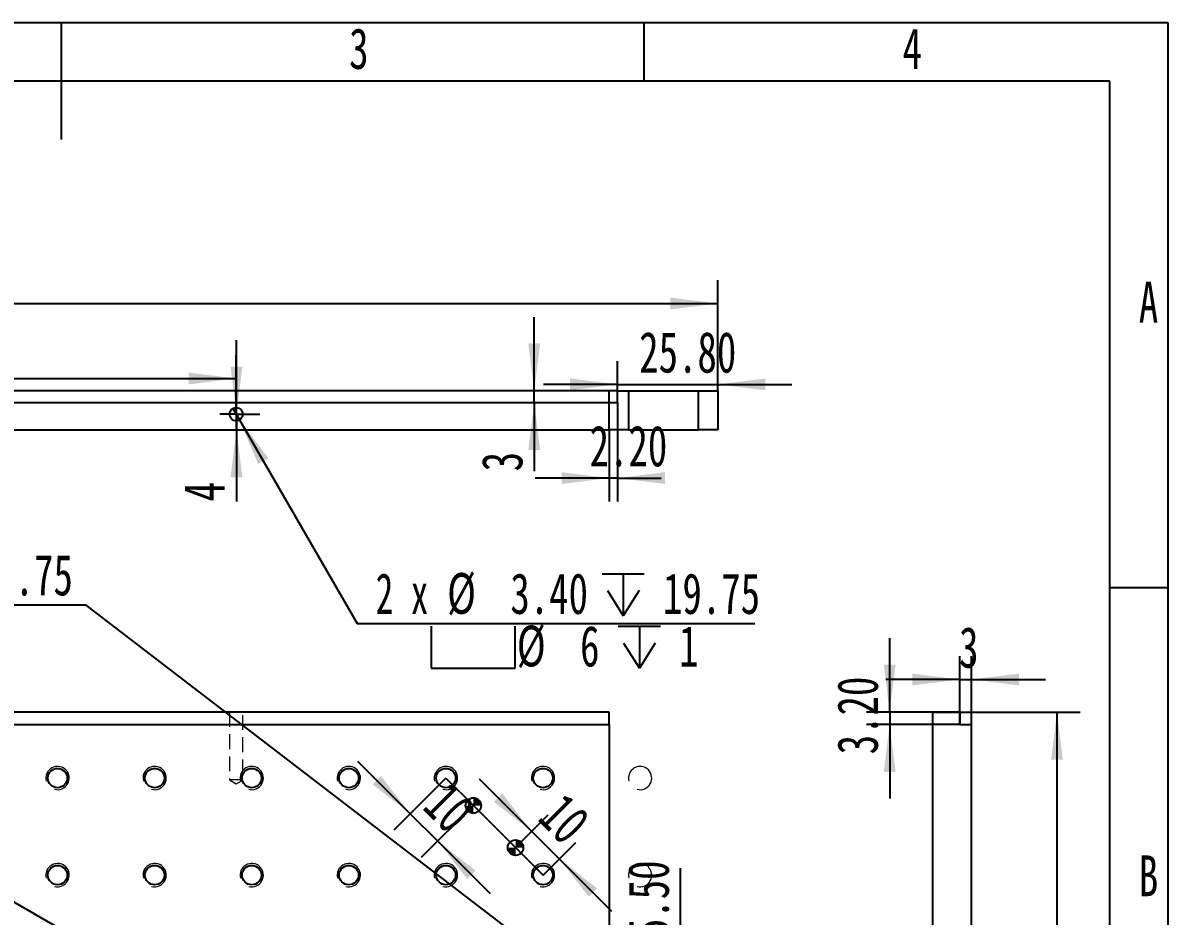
# Model space of a CAD drawing. Header units: millimetres. Extents: x 0 to 210, y 0 to 297.
# Drawn here: x 111.7 to 210, y 220.3 to 297 of the extents above; entities that cross this region are included whole.
import ezdxf

# ---------------------------------------------------------------- set-up
doc = ezdxf.new("R2010")
doc.units = ezdxf.units.MM
doc.linetypes.add('HIDDEN', pattern=[1.905, 1.27, -0.635])
doc.layers.add('图框', color=7, linetype='Continuous')
doc.layers.add('图纸格式', color=7, linetype='Continuous')
doc.styles.add('SLDTEXTSTYLE0', font='TXT', dxfattribs={"width": 0.7, "bigfont": 'bigfont'})
doc.styles.add('SLDTEXTSTYLE5', font='TXT', dxfattribs={"width": 0.7})
doc.styles.add('SLDTEXTSTYLE8', font='TXT', dxfattribs={"width": 0.633333})
doc.dimstyles.new('SLDDIMSTYLE0', dxfattribs={"dimtxt": 3.5, "dimasz": 4.08, "dimexe": 0, "dimexo": 0.0625, "dimgap": 0.875, "dimtad": 2, "dimlfac": 3, "dimrnd": 1e-09, "dimzin": 12, "dimdsep": 46, "dimtxsty": 'SLDTEXTSTYLE5', "dimsah": 1, "dimcen": 0.09, "dimadec": 0, "dimazin": 3, "dimtfac": 1, "dimtmove": 0, "dimatfit": 0, "dimfxl": 0, "dimfrac": 2, "dimtolj": 1, "dimtzin": 12, "dimarcsym": 0})
doc.dimstyles.new('SLDDIMSTYLE1', dxfattribs={"dimtxt": 3.5, "dimasz": 4.08, "dimexe": 0, "dimexo": 0.0625, "dimgap": 0.875, "dimtad": 2, "dimlfac": 3, "dimrnd": 1e-09, "dimzin": 12, "dimdsep": 46, "dimtxsty": 'SLDTEXTSTYLE5', "dimsah": 1, "dimcen": 0.09, "dimadec": 0, "dimazin": 3, "dimtfac": 1, "dimtofl": 0, "dimtmove": 0, "dimatfit": 3, "dimfxl": 0, "dimfrac": 2, "dimtolj": 1, "dimtzin": 12, "dimarcsym": 0})
doc.dimstyles.new('SLDDIMSTYLE3', dxfattribs={"dimtxt": 3.5, "dimasz": 4.08, "dimexe": 0, "dimexo": 0.0625, "dimgap": 0.875, "dimtad": 2, "dimlfac": 3, "dimrnd": 1e-09, "dimzin": 4, "dimdsep": 46, "dimtxsty": 'SLDTEXTSTYLE5', "dimsah": 1, "dimcen": 0.09, "dimadec": 0, "dimazin": 1, "dimtfac": 1, "dimtmove": 0, "dimatfit": 0, "dimfxl": 0, "dimfrac": 2, "dimtolj": 1, "dimtzin": 12, "dimarcsym": 0})
doc.dimstyles.new('SLDDIMSTYLE5', dxfattribs={"dimtxt": 3.5, "dimasz": 4.08, "dimexe": 0, "dimexo": 0.0625, "dimgap": 0.875, "dimtad": 0, "dimtih": 1, "dimtoh": 1, "dimlfac": 3, "dimrnd": 1e-09, "dimzin": 4, "dimdsep": 46, "dimtxsty": 'SLDTEXTSTYLE5', "dimblk1": 'NONE', "dimsah": 1, "dimcen": 0, "dimadec": 0, "dimazin": 1, "dimtfac": 1, "dimtmove": 0, "dimatfit": 3, "dimldrblk": 'NONE', "dimfxl": 0, "dimfrac": 2, "dimtolj": 1, "dimtzin": 12, "dimarcsym": 0})
doc.dimstyles.new('SLDDIMSTYLE6', dxfattribs={"dimtxt": 3.5, "dimasz": 4.08, "dimexe": 0, "dimexo": 0.0625, "dimgap": 0.875, "dimtad": 0, "dimtih": 1, "dimtoh": 1, "dimdec": 6, "dimlfac": 3, "dimrnd": 1e-09, "dimzin": 12, "dimdsep": 46, "dimtxsty": 'SLDTEXTSTYLE5', "dimblk1": 'NONE', "dimsah": 1, "dimcen": 0, "dimadec": 0, "dimazin": 3, "dimtfac": 1, "dimtmove": 0, "dimatfit": 3, "dimldrblk": 'NONE', "dimfxl": 0, "dimfrac": 2, "dimtolj": 1, "dimtzin": 12, "dimarcsym": 0})

# ---------------------------------------------------------------- blocks, each defined once
blk = doc.blocks.new('_D_4')
at = {"layer": '图纸格式'}
for p, q in [((144.958, 229.103), (140.468, 233.593)), ((148.019, 232.164), (143.544, 227.689)), ((144.958, 229.103), (147.315, 226.746)), ((150.376, 229.807), (145.901, 225.332)), ((147.315, 226.746), (151.805, 222.256))]:
    blk.add_line(p, q, dxfattribs=at)
for points in [[(144.958, 229.103), (142.432, 232.347), (141.714, 231.629)], [(147.315, 226.746), (149.841, 223.502), (150.559, 224.22)]]:
    blk.add_solid(points, dxfattribs=at)
at = {"layer": '图纸格式', "insert": (148.376, 232.065), "char_height": 3.5, "attachment_point": 1, "rotation": 315, "style": 'SLDTEXTSTYLE5'}
blk.add_mtext('10', dxfattribs=at)
blk = doc.blocks.new('_D_5')
at = {"layer": '图纸格式'}
for p, q in [((155.389, 227.582), (150.899, 232.072)), ((153.995, 226.188), (156.803, 228.996)), ((155.389, 227.582), (157.746, 225.225)), ((156.352, 223.831), (159.16, 226.639)), ((157.746, 225.225), (162.236, 220.735))]:
    blk.add_line(p, q, dxfattribs=at)
for points in [[(155.389, 227.582), (152.863, 230.826), (152.145, 230.108)], [(157.746, 225.225), (160.272, 221.981), (160.99, 222.699)]]:
    blk.add_solid(points, dxfattribs=at)
at = {"layer": '图纸格式', "insert": (158.257, 231.095), "char_height": 3.5, "attachment_point": 1, "rotation": 315, "style": 'SLDTEXTSTYLE5'}
blk.add_mtext('10', dxfattribs=at)
blk = doc.blocks.new('_D_15')
at = {"layer": '图纸格式'}
for p, q in [((168.165, 213.164), (168.165, 224.427)), ((168.165, 207.997), (168.165, 213.164)), ((168.019, 207.997), (170.165, 207.997)), ((168.165, 207.997), (168.165, 201.647))]:
    blk.add_line(p, q, dxfattribs=at)
for points in [[(168.165, 213.164), (168.673, 217.244), (167.657, 217.244)], [(168.165, 207.997), (167.657, 203.917), (168.673, 203.917)]]:
    blk.add_solid(points, dxfattribs=at)
at = {"layer": '图纸格式', "insert": (163.653, 216.751), "char_height": 3.5, "attachment_point": 1, "rotation": 90, "style": 'SLDTEXTSTYLE5'}
blk.add_mtext('15.50', dxfattribs=at)
blk = doc.blocks.new('SW_SYMBOL_HOLE_SPOT')
at = {"layer": '图纸格式', "color": 0}
for p, q in [((0, 875), (0, 75)), ((1600, 75), (1600, 875)), ((0, 75), (1600, 75))]:
    blk.add_line(p, q, dxfattribs=at)
blk = doc.blocks.new('SW_SYMBOL_HOLE_DEPTH')
at = {"layer": '图纸格式', "color": 0}
for p, q in [((0, 875), (800, 875)), ((400, 875), (400, 75)), ((100, 555), (400, 75)), ((700, 555), (400, 75))]:
    blk.add_line(p, q, dxfattribs=at)
blk = doc.blocks.new('_D_20')
at = {"layer": '图纸格式'}
for p, q in [((70.22, 245.022), (36.951, 245.022)), ((163.097, 191.414), (70.22, 245.022)), ((166.272, 189.581), (163.097, 191.414))]:
    blk.add_line(p, q, dxfattribs=at)
blk.add_solid([(163.097, 191.414), (159.817, 193.893), (159.309, 193.013)], dxfattribs=at)
at = {"layer": '图纸格式', "xscale": 0.004511737089201878, "yscale": 0.004511737089201878, "zscale": 0.004511737089201878}
for name, p in [('SW_SYMBOL_HOLE_SPOT', (38.206, 240.842)), ('SW_SYMBOL_HOLE_DEPTH', (55.818, 240.842))]:
    blk.add_blockref(name, p, dxfattribs=at)
at = {"layer": '图纸格式', "char_height": 3.5, "attachment_point": 1}
for s, insert, style in [('6.60 完全贯穿', (48.508, 249.348), 'SLDTEXTSTYLE0'), ('4 x', (36.951, 249.348), 'SLDTEXTSTYLE8'), ('%%c', (43.081, 249.362), 'SLDTEXTSTYLE5'), ('%%c', (45.569, 244.848), 'SLDTEXTSTYLE5'), ('6.80', (61.029, 244.833), 'SLDTEXTSTYLE5'), ('11', (50.996, 244.833), 'SLDTEXTSTYLE5')]:
    blk.add_mtext(s, dxfattribs=dict(at, insert=insert, style=style))
blk = doc.blocks.new('_None')
blk = doc.blocks.new('_D_21')
at = {"layer": '图纸格式'}
for p, q in [((117.143, 247.02), (81.497, 247.02)), ((166.828, 208.91), (117.143, 247.02)), ((169.209, 207.084), (166.828, 208.91))]:
    blk.add_line(p, q, dxfattribs=at)
blk.add_solid([(166.828, 208.91), (163.9, 211.796), (163.282, 210.99)], dxfattribs=at)
at = {"layer": '图纸格式', "xscale": 0.004511737089201878, "yscale": 0.004511737089201878, "zscale": 0.004511737089201878}
for name, p in [('SW_SYMBOL_HOLE_DEPTH', (102.46, 247.355)), ('SW_SYMBOL_HOLE_SPOT', (86.24, 242.84)), ('SW_SYMBOL_HOLE_DEPTH', (103.852, 242.84))]:
    blk.add_blockref(name, p, dxfattribs=at)
at = {"layer": '图纸格式', "char_height": 3.5, "attachment_point": 1}
for s, insert, style in [('背面4 x', (81.497, 251.346), 'SLDTEXTSTYLE0'), ('%%c', (93.752, 251.361), 'SLDTEXTSTYLE5'), ('9', (99.179, 251.346), 'SLDTEXTSTYLE5'), ('19.75', (107.671, 251.346), 'SLDTEXTSTYLE5'), ('%%c', (93.603, 246.846), 'SLDTEXTSTYLE5'), ('15', (99.03, 246.831), 'SLDTEXTSTYLE5'), ('9', (109.063, 246.831), 'SLDTEXTSTYLE5')]:
    blk.add_mtext(s, dxfattribs=dict(at, insert=insert, style=style))
blk = doc.blocks.new('SW_DOWELSYMBOL_6')
at = {"linetype": 'Continuous', "lineweight": 18}
h = blk.add_hatch(color=0, dxfattribs=at)
edge = h.paths.add_edge_path(flags=0)
edge.add_arc((0, 0), 0.667, 180, 270)
edge.add_line((0, -0.667), (0, 0))
edge.add_line((0, 0), (-0.667, 0))
h = blk.add_hatch(color=0, dxfattribs=at)
edge = h.paths.add_edge_path(flags=0)
edge.add_arc((0, 0), 0.667, 0, 90)
edge.add_line((0, 0.667), (0, 0))
edge.add_line((0, 0), (0.667, 0))
at = {"layer": '图纸格式', "color": 0}
blk.add_circle((0, 0), 0.667, dxfattribs=at)
blk = doc.blocks.new('SW_DOWELSYMBOL_7')
at = {"linetype": 'Continuous', "lineweight": 18}
h = blk.add_hatch(color=0, dxfattribs=at)
edge = h.paths.add_edge_path(flags=0)
edge.add_arc((0, 0), 0.667, 180, 270)
edge.add_line((0, -0.667), (0, 0))
edge.add_line((0, 0), (-0.667, 0))
h = blk.add_hatch(color=0, dxfattribs=at)
edge = h.paths.add_edge_path(flags=0)
edge.add_arc((0, 0), 0.667, 0, 90)
edge.add_line((0, 0.667), (0, 0))
edge.add_line((0, 0), (0.667, 0))
at = {"layer": '图纸格式', "color": 0}
blk.add_circle((0, 0), 0.667, dxfattribs=at)
blk = doc.blocks.new('_D_24')
at = {"layer": '图纸格式'}
for p, q in [((192.131, 236.764), (192.131, 242.624)), ((193.131, 236.764), (193.131, 242.624)), ((192.131, 240.624), (185.781, 240.624)), ((192.131, 240.624), (193.131, 240.624)), ((193.131, 240.624), (199.481, 240.624))]:
    blk.add_line(p, q, dxfattribs=at)
for points in [[(192.131, 240.624), (188.051, 241.132), (188.051, 240.116)], [(193.131, 240.624), (197.211, 240.116), (197.211, 241.132)]]:
    blk.add_solid(points, dxfattribs=at)
at = {"layer": '图纸格式', "insert": (192.059, 245.136), "char_height": 3.5, "attachment_point": 1, "style": 'SLDTEXTSTYLE5'}
blk.add_mtext('3', dxfattribs=at)
blk = doc.blocks.new('_D_25')
at = {"layer": '图纸格式'}
for p, q in [((186.105, 237.831), (186.105, 244.181)), ((192.131, 237.831), (184.105, 237.831)), ((186.105, 237.831), (186.105, 236.764)), ((192.131, 236.764), (184.105, 236.764)), ((186.105, 236.764), (186.105, 230.414))]:
    blk.add_line(p, q, dxfattribs=at)
for points in [[(186.105, 237.831), (186.613, 241.911), (185.597, 241.911)], [(186.105, 236.764), (185.597, 232.684), (186.613, 232.684)]]:
    blk.add_solid(points, dxfattribs=at)
at = {"layer": '图纸格式', "insert": (181.594, 234.202), "char_height": 3.5, "attachment_point": 1, "rotation": 90, "style": 'SLDTEXTSTYLE5'}
blk.add_mtext('3.20', dxfattribs=at)
blk = doc.blocks.new('_D_26')
at = {"layer": '图纸格式'}
for p, q in [((192.131, 237.831), (202.462, 237.831)), ((200.462, 237.831), (200.462, 118.164)), ((192.131, 118.164), (202.462, 118.164))]:
    blk.add_line(p, q, dxfattribs=at)
for points in [[(200.462, 237.831), (199.954, 233.751), (200.97, 233.751)], [(200.462, 118.164), (200.97, 122.244), (199.954, 122.244)]]:
    blk.add_solid(points, dxfattribs=at)
at = {"layer": '图纸格式', "insert": (195.95, 139.685), "char_height": 3.5, "attachment_point": 1, "rotation": 90, "style": 'SLDTEXTSTYLE5'}
blk.add_mtext('359', dxfattribs=at)
blk = doc.blocks.new('_D_28')
at = {"layer": '图纸格式'}
for p, q in [((33.018, 265.398), (33.018, 274.912)), ((171.352, 265.398), (171.352, 274.912)), ((33.018, 272.912), (171.352, 272.912))]:
    blk.add_line(p, q, dxfattribs=at)
for points in [[(33.018, 272.912), (37.098, 272.404), (37.098, 273.42)], [(171.352, 272.912), (167.272, 273.42), (167.272, 272.404)]]:
    blk.add_solid(points, dxfattribs=at)
at = {"layer": '图纸格式', "insert": (101.216, 277.424), "char_height": 3.5, "attachment_point": 1, "style": 'SLDTEXTSTYLE5'}
blk.add_mtext('415', dxfattribs=at)
blk = doc.blocks.new('_D_29')
at = {"layer": '图纸格式'}
for p, q in [((155.598, 265.398), (155.598, 271.748)), ((162.752, 265.398), (153.598, 265.398)), ((155.598, 264.398), (155.598, 265.398)), ((155.598, 264.398), (155.598, 258.498))]:
    blk.add_line(p, q, dxfattribs=at)
for points in [[(155.598, 265.398), (156.106, 269.478), (155.09, 269.478)], [(155.598, 264.398), (155.09, 260.318), (156.106, 260.318)]]:
    blk.add_solid(points, dxfattribs=at)
at = {"layer": '图纸格式', "insert": (151.086, 258.498), "char_height": 3.5, "attachment_point": 1, "rotation": 90, "style": 'SLDTEXTSTYLE5'}
blk.add_mtext('3', dxfattribs=at)
blk = doc.blocks.new('_D_30')
at = {"layer": '图纸格式'}
for p, q in [((162.752, 265.398), (162.752, 267.963)), ((171.352, 265.398), (171.352, 267.963)), ((162.752, 265.963), (156.402, 265.963)), ((162.752, 265.963), (171.352, 265.963)), ((171.352, 265.963), (177.702, 265.963))]:
    blk.add_line(p, q, dxfattribs=at)
for points in [[(162.752, 265.963), (158.672, 266.471), (158.672, 265.455)], [(171.352, 265.963), (175.432, 265.455), (175.432, 266.471)]]:
    blk.add_solid(points, dxfattribs=at)
at = {"layer": '图纸格式', "insert": (164.605, 270.475), "char_height": 3.5, "attachment_point": 1, "style": 'SLDTEXTSTYLE5'}
blk.add_mtext('25.80', dxfattribs=at)
blk = doc.blocks.new('_D_31')
at = {"layer": '图纸格式'}
for p, q in [((162.752, 264.398), (162.752, 255.917)), ((162.019, 262.065), (162.019, 255.917)), ((162.019, 257.917), (155.669, 257.917)), ((162.752, 257.917), (162.019, 257.917)), ((162.752, 257.917), (166.49, 257.917))]:
    blk.add_line(p, q, dxfattribs=at)
for points in [[(162.019, 257.917), (157.939, 258.425), (157.939, 257.409)], [(162.752, 257.917), (166.832, 257.409), (166.832, 258.425)]]:
    blk.add_solid(points, dxfattribs=at)
at = {"layer": '图纸格式', "insert": (160.351, 262.429), "char_height": 3.5, "attachment_point": 1, "style": 'SLDTEXTSTYLE5'}
blk.add_mtext('2.20', dxfattribs=at)
blk = doc.blocks.new('_D_32')
at = {"layer": '图纸格式'}
for p, q in [((74.352, 263.398), (74.352, 268.473)), ((130.018, 263.398), (130.018, 268.473)), ((74.352, 266.473), (130.018, 266.473))]:
    blk.add_line(p, q, dxfattribs=at)
for points in [[(74.352, 266.473), (78.432, 265.965), (78.432, 266.981)], [(130.018, 266.473), (125.938, 266.981), (125.938, 265.965)]]:
    blk.add_solid(points, dxfattribs=at)
at = {"layer": '图纸格式', "insert": (101.221, 270.985), "char_height": 3.5, "attachment_point": 1, "style": 'SLDTEXTSTYLE5'}
blk.add_mtext('167', dxfattribs=at)
blk = doc.blocks.new('_D_33')
at = {"layer": '图纸格式'}
for p, q in [((130.039, 263.398), (130.039, 269.748)), ((130.018, 263.398), (132.039, 263.398)), ((130.039, 263.398), (130.039, 262.065)), ((130.039, 262.065), (130.039, 255.916))]:
    blk.add_line(p, q, dxfattribs=at)
for points in [[(130.039, 263.398), (130.547, 267.478), (129.531, 267.478)], [(130.039, 262.065), (129.531, 257.985), (130.547, 257.985)]]:
    blk.add_solid(points, dxfattribs=at)
at = {"layer": '图纸格式', "insert": (125.527, 255.916), "char_height": 3.5, "attachment_point": 1, "rotation": 90, "style": 'SLDTEXTSTYLE5'}
blk.add_mtext('4', dxfattribs=at)
blk = doc.blocks.new('_D_35')
at = {"layer": '图纸格式'}
for p, q in [((129.735, 263.889), (130.302, 262.908)), ((130.302, 262.908), (140.402, 245.429)), ((140.402, 245.429), (174.532, 245.429))]:
    blk.add_line(p, q, dxfattribs=at)
blk.add_solid([(130.302, 262.908), (131.903, 259.121), (132.783, 259.629)], dxfattribs=at)
at = {"layer": '图纸格式', "xscale": 0.004511737089201878, "yscale": 0.004511737089201878, "zscale": 0.004511737089201878}
for name, p in [('SW_SYMBOL_HOLE_DEPTH', (161.436, 245.763)), ('SW_SYMBOL_HOLE_SPOT', (146.742, 241.249)), ('SW_SYMBOL_HOLE_DEPTH', (162.814, 241.249))]:
    blk.add_blockref(name, p, dxfattribs=at)
at = {"layer": '图纸格式', "char_height": 3.5, "attachment_point": 1}
for s, insert, style in [('2 x', (141.99, 249.755), 'SLDTEXTSTYLE8'), ('%%c', (148.12, 249.769), 'SLDTEXTSTYLE5'), ('3.40', (153.547, 249.755), 'SLDTEXTSTYLE5'), ('19.75', (166.647, 249.755), 'SLDTEXTSTYLE5'), ('%%c', (154.105, 245.255), 'SLDTEXTSTYLE5'), ('6', (159.533, 245.24), 'SLDTEXTSTYLE5'), ('1', (168.024, 245.24), 'SLDTEXTSTYLE5')]:
    blk.add_mtext(s, dxfattribs=dict(at, insert=insert, style=style))
blk = doc.blocks.new('SW_CENTERMARKSYMBOL_7')
at = {"layer": '图纸格式', "color": 0}
for p, q in [((0, 0.833), (0, 1.4)), ((-0.833, 0), (-1.4, 0)), ((0, 0), (-0.833, 0)), ((0, 0), (0, 0.833)), ((0, 0), (0, -0.833)), ((0, 0), (0.833, 0)), ((0.833, 0), (1.4, 0)), ((0, -0.833), (0, -1.4))]:
    blk.add_line(p, q, dxfattribs=at)

msp = doc.modelspace()

# ---------------------------------------------------------------- linework, layer by layer
at = {"color": 7, "linetype": 'Continuous', "lineweight": 25}
for p, q in [((162.01859524, 265.39819721), (42.35122755, 265.39819721)), ((162.01859524, 264.39819721), (162.01859524, 265.39819721)), ((162.75192857, 264.39819721), (162.75192857, 265.39819721)), ((162.75192857, 265.39819721), (163.68526191, 265.39819721)), ((163.68526191, 265.39819721), (163.68526191, 262.06486388)), ((163.68526191, 265.39819721), (169.68526191, 265.39819721)), ((169.68526191, 262.06486388), (169.68526191, 265.39819721)), ((169.68526191, 265.39819721), (171.35192857, 265.39819721)), ((171.35192857, 265.39819721), (171.35192857, 262.06486388)), ((42.35122755, 264.39819721), (162.01859524, 264.39819721)), ((162.01859524, 262.06486388), (162.01859524, 264.39819721)), ((162.01859524, 264.39819721), (162.75192857, 264.39819721)), ((42.35122755, 262.06486388), (162.01859524, 262.06486388)), ((163.68526191, 262.06486388), (162.01859524, 262.06486388)), ((163.68526191, 262.06486388), (169.68526191, 262.06486388)), ((171.35192857, 262.06486388), (169.68526191, 262.06486388)), ((162.01859524, 237.83062976), (42.35122755, 237.83062976)), ((162.01859524, 236.76396309), (162.01859524, 237.83062976)), ((189.79727675, 237.83062976), (192.13061009, 237.83062976)), ((189.79727675, 214.83062976), (189.79727675, 237.83062976)), ((192.13061009, 237.83062976), (192.13061009, 236.76396309)), ((42.35122755, 236.76396309), (162.01859524, 236.76396309)), ((162.01859524, 236.76396309), (162.01859524, 119.23062976)), ((192.13061009, 236.76396309), (193.13061009, 236.76396309)), ((193.13061009, 213.44980875), (193.13061009, 236.76396309))]:
    msp.add_line(p, q, dxfattribs=at)
at = {"color": 7, "linetype": 'HIDDEN', "lineweight": 18}
for p, q in [((42.35122755, 237.83062976), (162.01859524, 237.83062976)), ((130.58491139, 237.83062976), (129.45157806, 237.83062976)), ((129.45157806, 237.83062976), (129.45157806, 231.99729643)), ((130.58491139, 232.48819019), (130.58491139, 237.83062976)), ((162.01859524, 237.83062976), (162.01859524, 214.83062976)), ((42.35122755, 236.76396309), (162.01859524, 236.76396309)), ((130.53543199, 231.99729643), (129.45157806, 231.99729643)), ((129.45157806, 231.99729643), (130.01824473, 231.65680874)), ((130.01824473, 231.65680874), (130.57412005, 231.99081233))]:
    msp.add_line(p, q, dxfattribs=at)
at = {"color": 7, "linetype": 'Continuous', "lineweight": 25}
for centre, radius in [((130.01824473, 263.39819721), 0.56666667), ((114.68526191, 232.16396309), 0.83333333), ((123.01859524, 232.16396309), 0.83333333), ((131.35192857, 232.16396309), 0.83333333), ((139.68526191, 232.16396309), 0.83333333), ((148.01859524, 232.16396309), 0.83333333), ((156.35192857, 232.16396309), 0.83333333), ((150.37561784, 229.80694049), 0.66666667), ((153.99490597, 226.18765236), 0.66666667), ((114.68526191, 223.83062976), 0.83333333), ((123.01859524, 223.83062976), 0.83333333), ((131.35192857, 223.83062976), 0.83333333), ((139.68526191, 223.83062976), 0.83333333), ((148.01859524, 223.83062976), 0.83333333), ((156.35192857, 223.83062976), 0.83333333)]:
    msp.add_circle(centre, radius, dxfattribs=at)
at = {"color": 7, "linetype": 'HIDDEN', "lineweight": 18}
for centre, radius in [((114.68526191, 232.16396309), 0.83333333), ((123.01859524, 232.16396309), 0.83333333), ((131.35192857, 232.16396309), 0.83333333), ((139.68526191, 232.16396309), 0.83333333), ((148.01859524, 232.16396309), 0.83333333), ((156.35192857, 232.16396309), 0.83333333), ((150.37561784, 229.80694049), 0.66666667), ((153.99490597, 226.18765236), 0.66666667), ((114.68526191, 223.83062976), 0.83333333), ((123.01859524, 223.83062976), 0.83333333), ((131.35192857, 223.83062976), 0.83333333), ((139.68526191, 223.83062976), 0.83333333), ((148.01859524, 223.83062976), 0.83333333), ((156.35192857, 223.83062976), 0.83333333)]:
    msp.add_circle(centre, radius, dxfattribs=at)
at = {"color": 7, "linetype": 'Continuous', "lineweight": 18}
for centre in [(114.68526191, 232.16396309), (123.01859524, 232.16396309), (131.35192857, 232.16396309), (139.68526191, 232.16396309), (148.01859524, 232.16396309), (156.35192857, 232.16396309), (164.68526191, 232.16396309), (114.68526191, 223.83062976), (123.01859524, 223.83062976), (131.35192857, 223.83062976), (139.68526191, 223.83062976), (148.01859524, 223.83062976), (156.35192857, 223.83062976), (164.68526191, 223.83062976)]:
    msp.add_arc(centre, 1, 255, 195, dxfattribs=at)
at = {"color": 7, "linetype": 'Continuous', "lineweight": 25}
msp.add_open_spline([(130.55697924, 263.57391356), (130.55985239, 263.5160704), (130.56153221, 263.45756747), (130.5615355, 263.3390074), (130.55985438, 263.28036404), (130.55697924, 263.22248085)], degree=3, knots=[0, 0, 0, 0, 0.5, 0.5, 1, 1, 1, 1], dxfattribs=at)
at = {"color": 7, "linetype": 'HIDDEN', "lineweight": 18}
for points, knots in [([(130.53543199, 231.99729643), (130.53046968, 232.02160669), (130.52645274, 232.04683265), (130.5207281, 232.09888111), (130.51902769, 232.12600077), (130.51795297, 232.20652401), (130.52274947, 232.2609449), (130.54028959, 232.35937447), (130.55336797, 232.40470195), (130.57049697, 232.453983), (130.57551486, 232.46681694), (130.58278176, 232.48482427), (130.58483729, 232.48956322), (130.58505357, 232.49007245), (130.57665452, 232.47151672), (130.55384872, 232.40625968), (130.54075457, 232.36145477), (130.52281547, 232.2618288), (130.51798387, 232.20724608), (130.51933884, 232.09968614), (130.5254934, 232.04598537), (130.53543199, 231.99729643)], [0, 0, 0, 0, 0.0625, 0.0625, 0.125, 0.125, 0.25, 0.25, 0.375, 0.375, 0.4375, 0.4375, 0.5, 0.5, 0.625, 0.625, 0.75, 0.75, 0.875, 0.875, 1, 1, 1, 1]), ([(130.53543199, 231.99729643), (130.53885536, 231.98052541), (130.54124382, 231.97100022), (130.54121953, 231.97110227), (130.53884327, 231.98058463), (130.53543199, 231.99729643)], [0, 0, 0, 0, 0.5, 0.5, 1, 1, 1, 1])]:
    msp.add_open_spline(points, degree=3, knots=knots, dxfattribs=at)
at = {"layer": '图框'}
for p, q in [((210, 297), (0, 297)), ((165, 297), (165, 292)), ((210, 0), (210, 297)), ((210, 248.5), (205, 248.5))]:
    msp.add_line(p, q, dxfattribs=at)
at = {"layer": '图框', "lineweight": 25}
for p, q in [((115, 297), (115, 287)), ((205, 292), (25, 292)), ((205, 4.97293926), (205, 292))]:
    msp.add_line(p, q, dxfattribs=at)
at = {"layer": '图纸格式'}
for p, q in [((148.01859524, 232.16396309), (150.37561784, 229.80694049)), ((150.37561784, 229.80694049), (153.99490597, 226.18765236)), ((153.99490597, 226.18765236), (156.35192857, 223.83062976))]:
    msp.add_line(p, q, dxfattribs=at)

# ---------------------------------------------------------------- block references
for name, p in [('SW_CENTERMARKSYMBOL_7', (130.01824473, 263.39819721)), ('SW_DOWELSYMBOL_7', (150.37561784, 229.80694049)), ('SW_DOWELSYMBOL_6', (153.99490597, 226.18765236))]:
    msp.add_blockref(name, p, dxfattribs=at)

# ---------------------------------------------------------------- texts
at = {"color": 7, "linetype": 'Continuous', "lineweight": 0, "char_height": 3.5, "attachment_point": 2, "style": 'SLDTEXTSTYLE5'}
for s, insert in [('3', (140.54444444, 296.54775852)), ('4', (188.04444444, 296.54775852))]:
    msp.add_mtext(s, dxfattribs=dict(at, insert=insert))
at = {"layer": '图框', "char_height": 3.5, "attachment_point": 2, "style": 'SLDTEXTSTYLE5'}
for s, insert in [('A', (208.32031252, 274.77069777)), ('B', (208.32031252, 225.52069777))]:
    msp.add_mtext(s, dxfattribs=dict(at, insert=insert))

# ---------------------------------------------------------------- dimensions: what is measured, and where the dimension line sits
at = {"layer": '图纸格式'}
for base, p1, p2, dimstyle, picture, middle in [((171.35192857, 272.91214517), (33.01789422, 265.39819721), (171.35192857, 265.39819721), 'SLDDIMSTYLE1', '_D_28', (103.52052234, 272.91214517)), ((130.01824473, 266.47344668), (74.35157806, 263.39819721), (130.01824473, 263.39819721), 'SLDDIMSTYLE1', '_D_32', (103.52052234, 266.47344668)), ((171.35192857, 265.96343208), (162.75192857, 265.39819721), (171.35192857, 265.39819721), 'SLDDIMSTYLE3', '_D_30', (168.44006424, 265.96343208)), ((162.01859524, 257.91691302), (162.75192857, 264.39819721), (162.01859524, 262.06486388), 'SLDDIMSTYLE3', '_D_31', (163.42060602, 257.91691302)), ((193.13061009, 240.62423638), (192.13061009, 236.76396309), (193.13061009, 236.76396309), 'SLDDIMSTYLE0', '_D_24', (192.82672762, 240.62423638))]:
    dim = msp.add_linear_dim(base=base, p1=p1, p2=p2, dimstyle=dimstyle, dxfattribs=at)
    dim.commit()
    dim.dimension.update_dxf_attribs({"geometry": picture, "text_midpoint": middle, "dimtype": 160})
for base, p1, p2, angle, dimstyle, picture, middle in [((155.59812535, 265.39819721), (162.75192857, 264.39819721), (162.75192857, 265.39819721), 90, 'SLDDIMSTYLE0', '_D_29', (155.59812535, 259.26609213)), ((130.03920681, 262.06486388), (130.01824473, 263.39819721), (171.35192857, 262.06486388), 90, 'SLDDIMSTYLE0', '_D_33', (130.03920681, 256.6835826)), ((186.10526924, 236.76396309), (192.13061009, 237.83062976), (192.13061009, 236.76396309), 90, 'SLDDIMSTYLE3', '_D_25', (186.10526924, 237.27228194)), ((200.46176299, 118.16396309), (192.13061009, 237.83062976), (192.13061009, 118.16396309), 90, 'SLDDIMSTYLE1', '_D_26', (200.46176299, 141.98682044)), ((147.31483686, 226.7461595), (148.01859524, 232.16396309), (150.37561784, 229.80694049), 315.0000000001, 'SLDDIMSTYLE0', '_D_4', (146.27240262, 227.78859374)), ((157.7462171, 225.22491828), (153.99490597, 226.18765236), (156.35192857, 223.83062976), 314.9999999999, 'SLDDIMSTYLE0', '_D_5', (156.15259711, 226.81853828)), ((168.16514291, 213.16396309), (168.01859524, 207.99729643), (169.68526191, 213.16396309), 90, 'SLDDIMSTYLE3', '_D_15', (168.16514291, 220.58868872))]:
    dim = msp.add_linear_dim(base=base, p1=p1, p2=p2, angle=angle, dimstyle=dimstyle, dxfattribs=at)
    dim.commit()
    dim.dimension.update_dxf_attribs({"geometry": picture, "text_midpoint": middle, "dimtype": 160})
for p1, p2, text, dimstyle, picture, middle in [((129.73472001, 263.88883439), (130.30176945, 262.90756003), '2 x <> {\\fGDT;x} 19.75\\P{\\fGDT;v}%%c 6 {\\fGDT;x} 1\\P', 'SLDDIMSTYLE5', '_D_35', (158.26078449, 245.24285245)), ((169.20879881, 207.08438051), (166.82839167, 208.91021234), '背面4 x <> {\\fGDT;x} 19.75\\P{\\fGDT;v}%%c 15 {\\fGDT;x} 9\\P', 'SLDDIMSTYLE6', '_D_21', (98.5261862, 246.83430768)), ((166.27237857, 189.58081069), (163.0967432, 191.41378216), '4 x <> 完全贯穿\\P{\\fGDT;v}%%c 11 {\\fGDT;x} 6.80\\P', 'SLDDIMSTYLE5', '_D_20', (52.79180773, 244.83605806))]:
    dim = msp.add_diameter_dim_2p(p1=p1, p2=p2, text=text, dimstyle=dimstyle, dxfattribs=at)
    dim.commit()
    dim.dimension.update_dxf_attribs({"geometry": picture, "text_midpoint": middle, "dimtype": 163})

doc.saveas('drawing.dxf')
